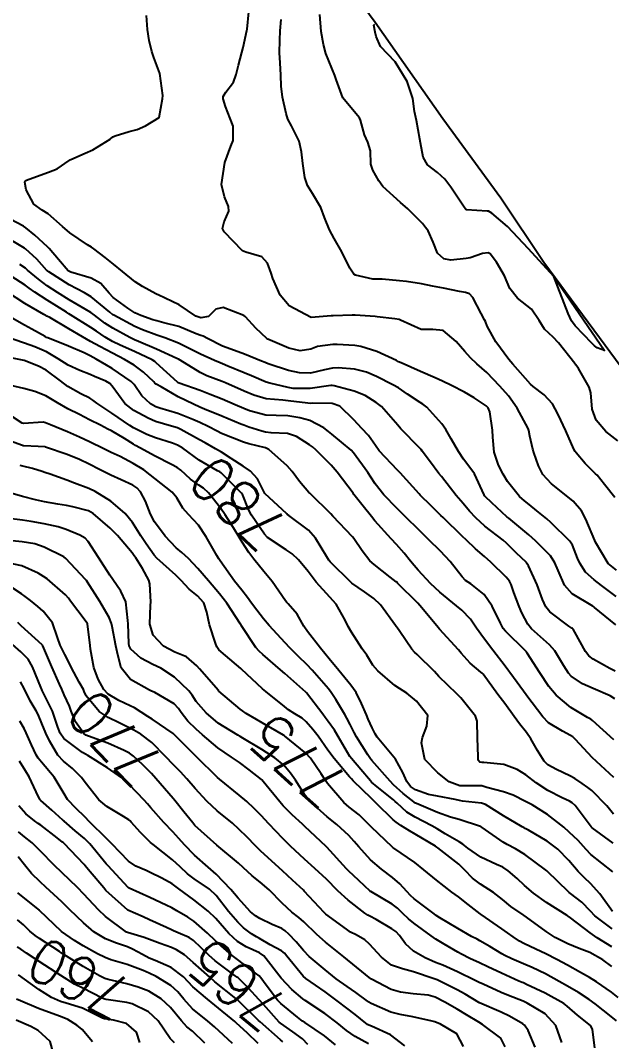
# Model space of a CAD drawing. Header units: metres. Extents: x 307586 to 320046, y 7427249 to 7434250.
# Drawn here: x 318080.9 to 318134.6, y 7431341.2 to 7431434 of the extents above; entities that cross this region are included whole.
import ezdxf
from ezdxf.enums import TextEntityAlignment as Align

# ---------------------------------------------------------------- set-up
doc = ezdxf.new("R2010")
doc.units = ezdxf.units.M
doc.header["$MEASUREMENT"] = 0
for name, color, linetype in [('Area', 45, 'Continuous'), ('Cotas', 45, 'Continuous'), ('Curvas de Nivel 1m', 11, 'Continuous'), ('Curvas de Nivel 5m', 15, 'Continuous')]:
    doc.layers.add(name, color=color, linetype=linetype)
doc.styles.add('Style-STANDARD', font='STANDARD.shx')

msp = doc.modelspace()

# ---------------------------------------------------------------- linework, layer by layer
at = {"layer": 'Area'}
msp.add_polyline3d([(318112.071, 7431435.2, 791.198), (318113.086, 7431433.801, 791.328), (318119.233, 7431425.045, 802.478), (318124.494, 7431417.839, 802.838), (318128.419, 7431412.006, 798.978), (318135.965, 7431401.812, 796.888)], dxfattribs=at)
at = {"layer": 'Curvas de Nivel 1m', "flags": 128}
for points, elevation in [([(318135.007, 7431384.035), (318134.262, 7431384.638), (318133.101, 7431386.581), (318133.066, 7431386.65), (318133.034, 7431386.723), (318132.226, 7431388.663), (318131.838, 7431389.436), (318131.079, 7431390.288), (318130.581, 7431390.685), (318129.101, 7431391.877), (318128.332, 7431392.712), (318127.916, 7431393.513), (318127.507, 7431394.724), (318127.421, 7431395.011), (318127.148, 7431396.219), (318127.049, 7431396.731), (318126.988, 7431396.899), (318125.979, 7431398.742), (318125.194, 7431399.856), (318124.42, 7431400.758), (318123.221, 7431401.98), (318122.321, 7431402.784), (318121.76, 7431403.314), (318121.244, 7431403.893), (318120.447, 7431404.808), (318119.263, 7431405.794), (318118.328, 7431405.899), (318117.263, 7431405.889), (318115.396, 7431406.744), (318115.272, 7431406.799), (318114.879, 7431406.874), (318113.275, 7431407.049), (318113.107, 7431407.061), (318111.277, 7431407.191), (318111.01, 7431407.189), (318109.276, 7431407.122), (318109.101, 7431407.117), (318107.273, 7431406.97), (318105.288, 7431408.027), (318104.454, 7431408.998), (318103.811, 7431410.512), (318103.649, 7431411.007), (318103.332, 7431411.913), (318102.808, 7431412.488), (318101.342, 7431412.926), (318101.052, 7431413.043), (318099.368, 7431414.761), (318099.242, 7431415.062), (318099.379, 7431415.668), (318099.796, 7431416.649), (318099.784, 7431417.056), (318099.406, 7431417.948), (318099.134, 7431419.064), (318099.443, 7431421.06), (318099.982, 7431422.53), (318100.193, 7431423.053), (318100.189, 7431424.346), (318099.927, 7431425.056), (318099.504, 7431426.131), (318099.295, 7431426.848), (318099.304, 7431427.063), (318099.367, 7431427.21), (318099.519, 7431427.433), (318100.226, 7431428.359), (318100.482, 7431429.051), (318100.691, 7431429.909), (318100.993, 7431431.046), (318101.115, 7431431.496), (318101.436, 7431433.041), (318101.456, 7431433.17), (318101.608, 7431434.739)], 789), ([(318134.978, 7431381.647), (318133.65, 7431382.643), (318132.998, 7431383.148), (318132.197, 7431383.854), (318131.671, 7431384.67), (318131.477, 7431385.132), (318131.029, 7431386.296), (318130.784, 7431386.682), (318129.058, 7431388.371), (318128.677, 7431388.704), (318127.776, 7431389.418), (318127.076, 7431389.99), (318126.667, 7431390.323), (318126.216, 7431390.739), (318125.103, 7431392.087), (318124.707, 7431392.754), (318124.304, 7431393.575), (318123.913, 7431394.762), (318123.783, 7431396.127), (318123.76, 7431396.764), (318123.521, 7431398.423), (318123.37, 7431398.768), (318123.185, 7431398.973), (318122.08, 7431399.674), (318121.197, 7431400.189), (318120.026, 7431400.812), (318119.209, 7431401.204), (318118.549, 7431401.494), (318117.222, 7431402.091), (318115.445, 7431402.868), (318115.224, 7431402.964), (318115.034, 7431403.063), (318113.238, 7431403.903), (318111.808, 7431404.349), (318111.246, 7431404.442), (318109.644, 7431404.539), (318109.247, 7431404.53), (318107.863, 7431404.341), (318107.24, 7431404.119), (318106.27, 7431403.947), (318105.241, 7431404.199), (318103.336, 7431405.009), (318103.253, 7431405.059), (318102.251, 7431406.013), (318101.317, 7431407.039), (318101.274, 7431407.082), (318101.167, 7431407.149), (318099.285, 7431407.886), (318098.613, 7431407.74), (318097.949, 7431407.08), (318097.271, 7431406.946), (318096.81, 7431407.095), (318095.288, 7431408.118), (318093.387, 7431409.044), (318093.302, 7431409.075), (318093.171, 7431409.132), (318091.95, 7431409.791), (318091.313, 7431410.216), (318090.155, 7431411.172), (318089.329, 7431411.837), (318088.56, 7431412.416), (318087.532, 7431413.207), (318087.345, 7431413.354), (318086.97, 7431413.593), (318085.364, 7431414.662), (318084.685, 7431415.237), (318083.384, 7431416.389), (318082.862, 7431416.732), (318082.082, 7431417.27), (318081.413, 7431418.589), (318081.29, 7431419.281), (318081.308, 7431419.397), (318081.425, 7431419.456), (318081.683, 7431419.534), (318083.432, 7431420.17), (318084.211, 7431420.467), (318085.311, 7431421.231), (318085.382, 7431421.292), (318085.444, 7431421.332), (318086.767, 7431421.9), (318087.453, 7431422.211), (318089.035, 7431423.186), (318089.274, 7431423.375), (318089.468, 7431423.488), (318090.758, 7431423.883), (318091.477, 7431424.067), (318092.25, 7431424.38), (318093.493, 7431425.13), (318093.791, 7431426.846), (318093.812, 7431427.127), (318093.543, 7431429.13), (318093.001, 7431430.582), (318092.822, 7431431.141), (318092.573, 7431432.145), (318092.418, 7431433.147), (318092.339, 7431434.412)], 788), ([(318135.144, 7431395.772), (318134.042, 7431396.641), (318133.168, 7431397.672), (318132.811, 7431398.656), (318132.678, 7431400.138), (318132.544, 7431400.66), (318131.547, 7431402.356), (318131.331, 7431402.679), (318131.287, 7431402.732), (318131.234, 7431402.789), (318129.742, 7431404.695), (318129.258, 7431405.181), (318128.472, 7431405.919), (318127.995, 7431406.719), (318127.288, 7431407.738), (318126.013, 7431408.743), (318125.312, 7431409.622), (318124.828, 7431410.755), (318124.105, 7431411.998), (318123.529, 7431412.768), (318123.354, 7431412.849), (318122.841, 7431412.778), (318121.734, 7431412.407), (318121.346, 7431412.334), (318119.979, 7431412.178), (318119.345, 7431412.311), (318118.757, 7431412.829), (318118.35, 7431413.823), (318117.902, 7431414.842), (318117.68, 7431415.15), (318117.38, 7431415.51), (318116.068, 7431416.863), (318115.401, 7431417.416), (318113.8, 7431418.886), (318113.428, 7431419.384), (318112.898, 7431420.359), (318112.708, 7431420.901), (318112.662, 7431422.109), (318112.438, 7431422.905), (318112.116, 7431423.554), (318111.757, 7431424.916), (318111.679, 7431425.102), (318111.497, 7431425.313), (318110.17, 7431426.933), (318109.538, 7431428.605), (318109.432, 7431428.942), (318108.883, 7431430.277), (318108.621, 7431430.954), (318108.392, 7431431.779), (318108.2, 7431432.961), (318108.072, 7431434.497)], 791), ([(318129.323, 7431410.7), (318133.913, 7431403.977), (318133.249, 7431404.224), (318133.018, 7431404.421), (318132.779, 7431404.657), (318131.268, 7431406.217), (318130.927, 7431406.683), (318130.614, 7431407.355), (318129.323, 7431410.7), (318127.034, 7431413.22), (318125.126, 7431415.258), (318123.691, 7431416.466), (318123.391, 7431416.625), (318123.268, 7431416.648), (318121.393, 7431416.759), (318121.319, 7431416.801), (318121.123, 7431417.077), (318119.973, 7431418.814), (318119.43, 7431419.542), (318118.752, 7431420.146), (318117.844, 7431420.844), (318117.453, 7431421.552), (318117.219, 7431422.853), (318117.165, 7431423.164), (318116.835, 7431424.857), (318116.679, 7431425.681), (318116.529, 7431426.86), (318115.995, 7431428.406), (318114.897, 7431430.194), (318113.57, 7431431.601), (318113.194, 7431432.511), (318113.09, 7431432.897), (318112.972, 7431433.52), (318113.053, 7431433.62)], 792), ([(318134.947, 7431379.059), (318133.028, 7431380.649), (318132.964, 7431380.696), (318132.861, 7431380.755), (318130.981, 7431381.901), (318130.282, 7431382.687), (318129.701, 7431383.998), (318129.416, 7431384.696), (318129.019, 7431385.329), (318127.661, 7431386.714), (318127.041, 7431387.236), (318125.23, 7431388.747), (318125.138, 7431388.823), (318125.064, 7431388.892), (318123.678, 7431390.162), (318123.082, 7431390.713), (318123.055, 7431390.743), (318123.033, 7431390.771), (318122.979, 7431390.877), (318122.124, 7431392.785), (318121.701, 7431393.373), (318121.126, 7431394.115), (318120.673, 7431394.805), (318119.992, 7431395.964), (318119.523, 7431396.816), (318119.161, 7431397.333), (318117.782, 7431398.841), (318117.438, 7431399.099), (318117.187, 7431399.258), (318116.023, 7431400.033), (318115.2, 7431400.584), (318114.704, 7431400.875), (318113.21, 7431401.612), (318112.316, 7431402.006), (318111.217, 7431402.287), (318109.748, 7431402.404), (318109.217, 7431402.384), (318108.487, 7431402.223), (318107.213, 7431401.936), (318106.235, 7431401.957), (318105.215, 7431402.182), (318103.482, 7431402.746), (318103.221, 7431402.841), (318103.098, 7431402.889), (318102.785, 7431403.017), (318101.232, 7431403.656), (318100.31, 7431403.976), (318099.243, 7431404.388), (318097.864, 7431405.081), (318097.46, 7431405.292), (318097.256, 7431405.354), (318096.845, 7431405.506), (318095.263, 7431406.165), (318093.892, 7431406.499), (318093.268, 7431406.663), (318092.915, 7431406.781), (318091.826, 7431407.152), (318091.277, 7431407.4), (318090.62, 7431407.829), (318089.297, 7431408.81), (318088.926, 7431409.186), (318088.176, 7431410.061), (318087.316, 7431410.546), (318085.463, 7431411.088), (318085.322, 7431411.149), (318085.214, 7431411.231), (318084.33, 7431412.243), (318083.491, 7431413.249), (318083.345, 7431413.402), (318082.185, 7431414.443), (318081.371, 7431415.138), (318081.15, 7431415.282), (318079.382, 7431416.218)], 787), ([(318134.895, 7431374.866), (318134.415, 7431375.117), (318132.906, 7431375.948), (318132.51, 7431376.258), (318132.206, 7431376.661), (318131.221, 7431378.393), (318131.063, 7431378.678), (318131.001, 7431378.737), (318130.944, 7431378.776), (318130.674, 7431378.954), (318128.958, 7431380.237), (318128.586, 7431380.704), (318128.301, 7431381.379), (318127.795, 7431382.712), (318127.01, 7431384.443), (318126.911, 7431384.62), (318126.825, 7431384.723), (318125.901, 7431385.616), (318125.03, 7431386.491), (318124.73, 7431386.753), (318123.052, 7431388.028), (318122.233, 7431388.782), (318121.677, 7431389.398), (318121.076, 7431390.093), (318120.458, 7431390.806), (318119.109, 7431392.527), (318118.89, 7431392.823), (318118.134, 7431393.846), (318117.376, 7431394.846), (318117.272, 7431394.986), (318117.136, 7431395.142), (318115.439, 7431396.867), (318115.158, 7431397.189), (318113.668, 7431398.885), (318113.187, 7431399.272), (318112.176, 7431399.888), (318111.197, 7431400.3), (318109.377, 7431400.762), (318109.202, 7431400.802), (318109.058, 7431400.799), (318107.198, 7431400.524), (318105.641, 7431400.543), (318105.199, 7431400.614), (318103.518, 7431401.007), (318103.204, 7431401.109), (318101.857, 7431401.677), (318101.212, 7431401.941), (318099.713, 7431402.56), (318099.22, 7431402.768), (318099.01, 7431402.852), (318098.502, 7431403.071), (318097.231, 7431403.649), (318096.144, 7431404.196), (318095.246, 7431404.637), (318093.996, 7431405.123), (318093.255, 7431405.388), (318091.976, 7431405.865), (318091.263, 7431406.172), (318089.35, 7431407.179), (318089.274, 7431407.229), (318088.989, 7431407.472), (318087.298, 7431408.855), (318086.694, 7431409.216), (318085.31, 7431409.937), (318083.445, 7431411.126), (318083.323, 7431411.213), (318083.299, 7431411.227), (318083.278, 7431411.251), (318082.36, 7431412.291), (318081.342, 7431413.221), (318081.256, 7431413.281), (318079.36, 7431414.407)], 786), ([(318134.783, 7431368.63), (318132.84, 7431370.375), (318132.68, 7431370.491), (318132.381, 7431370.657), (318130.856, 7431371.575), (318129.53, 7431372.693), (318128.881, 7431373.465), (318128.047, 7431374.708), (318126.911, 7431376.509), (318126.824, 7431376.634), (318126.748, 7431376.722), (318124.939, 7431378.481), (318124.732, 7431378.752), (318124.491, 7431379.211), (318123.72, 7431380.762), (318122.979, 7431381.818), (318121.775, 7431382.788), (318121.311, 7431383.11), (318120.999, 7431383.441), (318119.918, 7431384.811), (318119.022, 7431385.763), (318117.924, 7431386.831), (318117.046, 7431387.698), (318115.872, 7431388.858), (318115.465, 7431389.264), (318115.071, 7431389.653), (318113.888, 7431390.882), (318113.093, 7431391.866), (318112.697, 7431392.494), (318112.431, 7431392.9), (318111.129, 7431394.683), (318110.902, 7431394.922), (318109.147, 7431396.389), (318108.844, 7431396.638), (318108.429, 7431396.951), (318107.163, 7431397.612), (318106.268, 7431397.878), (318105.169, 7431398.046), (318104.096, 7431398.074), (318103.17, 7431398.125), (318101.69, 7431398.518), (318101.178, 7431398.71), (318100.373, 7431399.048), (318099.188, 7431399.575), (318098.119, 7431400.003), (318097.195, 7431400.337), (318095.288, 7431401.024), (318095.202, 7431401.061), (318095.133, 7431401.111), (318093.22, 7431402.866), (318093.079, 7431402.99), (318092.843, 7431403.136), (318091.234, 7431403.892), (318089.94, 7431404.475), (318089.247, 7431404.812), (318088.585, 7431405.19), (318087.786, 7431405.73), (318087.262, 7431406.087), (318085.427, 7431407.228), (318085.274, 7431407.32), (318085.053, 7431407.456), (318083.292, 7431408.545), (318082.199, 7431409.267), (318081.676, 7431409.644), (318081.309, 7431409.902), (318079.599, 7431411.018)], 784), ([(318134.779, 7431365.22), (318133.186, 7431366.646), (318132.799, 7431367.029), (318131.285, 7431368.673), (318131.036, 7431368.888), (318130.826, 7431369.018), (318130.105, 7431369.412), (318128.838, 7431370.18), (318128.314, 7431370.705), (318126.871, 7431372.619), (318126.8, 7431372.721), (318125.997, 7431373.846), (318125.34, 7431374.743), (318125.147, 7431374.997), (318124.899, 7431375.317), (318123.79, 7431376.761), (318122.93, 7431377.882), (318122.303, 7431378.78), (318121.741, 7431379.579), (318120.959, 7431380.391), (318120.476, 7431380.805), (318118.981, 7431382.042), (318118.121, 7431382.829), (318117.005, 7431384.04), (318116.632, 7431384.468), (318116.315, 7431384.85), (318115.73, 7431385.569), (318115.028, 7431386.361), (318114.553, 7431386.875), (318113.057, 7431388.528), (318112.749, 7431388.895), (318112.002, 7431389.836), (318111.164, 7431390.919), (318111.129, 7431390.965), (318111.084, 7431391.04), (318109.636, 7431392.935), (318109.112, 7431393.556), (318107.717, 7431394.961), (318107.402, 7431395.232), (318107.138, 7431395.428), (318105.949, 7431396.178), (318105.148, 7431396.451), (318103.658, 7431396.494), (318103.148, 7431396.561), (318102.797, 7431396.663), (318101.634, 7431397.033), (318101.155, 7431397.198), (318100.902, 7431397.298), (318099.167, 7431398.012), (318097.607, 7431398.653), (318097.179, 7431398.836), (318096.596, 7431399.096), (318095.19, 7431399.789), (318093.653, 7431400.671), (318093.201, 7431400.927), (318093.088, 7431401.018), (318092.986, 7431401.133), (318092.066, 7431402.002), (318091.218, 7431402.644), (318090.325, 7431403.169), (318089.231, 7431403.732), (318088.089, 7431404.348), (318087.247, 7431404.812), (318086.515, 7431405.217), (318085.26, 7431405.954), (318083.55, 7431406.967), (318083.272, 7431407.116), (318083.182, 7431407.162), (318083.012, 7431407.254), (318081.288, 7431408.259), (318079.699, 7431409.296)], 783), ([(318134.742, 7431361.888), (318134.121, 7431362.636), (318132.767, 7431364.023), (318132.419, 7431364.304), (318131.882, 7431364.663), (318131.216, 7431365.112), (318130.78, 7431365.366), (318129.553, 7431365.924), (318128.789, 7431366.344), (318128.43, 7431366.704), (318127.844, 7431367.673), (318127.246, 7431368.716), (318126.829, 7431369.295), (318126.197, 7431370.09), (318125.732, 7431370.737), (318124.861, 7431371.929), (318124.237, 7431372.756), (318122.891, 7431374.592), (318122.808, 7431374.687), (318122.695, 7431374.773), (318121.712, 7431375.599), (318120.91, 7431376.509), (318120.666, 7431376.802), (318118.941, 7431378.69), (318118.831, 7431378.821), (318118.253, 7431379.524), (318117.141, 7431380.838), (318116.966, 7431381.028), (318115.112, 7431382.868), (318115.056, 7431382.932), (318114.994, 7431382.99), (318114.47, 7431383.403), (318113.008, 7431384.54), (318112.616, 7431384.896), (318111.9, 7431385.785), (318111.143, 7431386.918), (318111.035, 7431387.062), (318109.264, 7431388.938), (318109.065, 7431389.14), (318107.225, 7431390.959), (318107.153, 7431391.029), (318107.084, 7431391.1), (318106.215, 7431392.1), (318105.545, 7431392.986), (318105.111, 7431393.512), (318103.453, 7431395.007), (318103.134, 7431395.13), (318101.61, 7431395.506), (318101.139, 7431395.656), (318100.148, 7431396.044), (318099.147, 7431396.459), (318098.738, 7431396.656), (318097.92, 7431397.078), (318097.158, 7431397.436), (318096.537, 7431397.722), (318095.17, 7431398.268), (318093.554, 7431398.75), (318093.179, 7431398.875), (318092.7, 7431399.137), (318091.914, 7431399.873), (318091.2, 7431400.893), (318090.947, 7431401.163), (318089.215, 7431402.348), (318088.685, 7431402.656), (318087.754, 7431403.202), (318087.227, 7431403.502), (318086.67, 7431403.777), (318085.24, 7431404.363), (318083.377, 7431405.122), (318083.252, 7431405.179), (318083.111, 7431405.252), (318081.914, 7431405.924), (318081.263, 7431406.289), (318079.489, 7431407.298)], 782), ([(318134.709, 7431359.233), (318132.806, 7431360.649), (318132.724, 7431360.729), (318131.251, 7431362.673), (318130.995, 7431362.917), (318130.757, 7431363.058), (318130.085, 7431363.361), (318128.766, 7431364.027), (318127.712, 7431364.711), (318126.78, 7431365.437), (318126.001, 7431365.948), (318124.789, 7431366.395), (318122.977, 7431366.582), (318122.791, 7431366.577), (318122.614, 7431366.595), (318122.462, 7431366.775), (318122.444, 7431367.129), (318122.383, 7431368.777), (318122.373, 7431370.312), (318122.213, 7431370.779), (318120.868, 7431372.443), (318120.513, 7431372.804), (318118.889, 7431374.393), (318118.469, 7431374.824), (318116.908, 7431376.387), (318116.667, 7431376.601), (318116.43, 7431376.847), (318115.347, 7431378.454), (318115.051, 7431378.868), (318115.007, 7431378.933), (318114.944, 7431379.023), (318113.582, 7431380.884), (318112.969, 7431381.463), (318112.138, 7431382.066), (318110.982, 7431382.868), (318110.914, 7431382.921), (318109.011, 7431384.793), (318108.897, 7431384.941), (318108.709, 7431385.25), (318107.67, 7431386.954), (318107.043, 7431387.663), (318105.265, 7431388.987), (318105.146, 7431389.071), (318105.064, 7431389.14), (318103.083, 7431391.01), (318102.417, 7431392.341), (318101.761, 7431393.03), (318101.109, 7431393.467), (318100.005, 7431394.166), (318099.128, 7431394.738), (318098.603, 7431395.068), (318097.658, 7431395.602), (318097.141, 7431395.886), (318095.455, 7431396.802), (318095.151, 7431396.947), (318094.612, 7431397.115), (318093.159, 7431397.551), (318092.47, 7431397.833), (318091.173, 7431398.524), (318090.374, 7431399.168), (318089.198, 7431400.738), (318088.997, 7431400.98), (318088.624, 7431401.189), (318087.619, 7431401.616), (318087.209, 7431401.795), (318086.262, 7431402.17), (318085.217, 7431402.644), (318084.293, 7431403.239), (318083.232, 7431403.871), (318082.196, 7431404.308), (318081.243, 7431404.641), (318079.396, 7431405.299)], 781), ([(318134.637, 7431353.034), (318133.51, 7431354.641), (318132.662, 7431355.571), (318132.093, 7431356.084), (318131.528, 7431356.667), (318130.688, 7431357.659), (318129.674, 7431358.69), (318128.71, 7431359.427), (318127.011, 7431360.426), (318126.722, 7431360.583), (318126.631, 7431360.63), (318126.451, 7431360.724), (318124.738, 7431361.735), (318123.101, 7431362.767), (318122.754, 7431362.886), (318121.025, 7431363.065), (318120.756, 7431363.107), (318120.35, 7431363.211), (318118.76, 7431363.511), (318117.926, 7431363.664), (318116.765, 7431364.088), (318116.31, 7431364.391), (318115.958, 7431364.852), (318115.596, 7431365.673), (318114.938, 7431366.868), (318114.796, 7431367.057), (318113.291, 7431368.885), (318113.107, 7431369.169), (318112.831, 7431369.715), (318112.462, 7431370.519), (318112.296, 7431370.898), (318111.864, 7431371.915), (318111.356, 7431372.913), (318110.873, 7431373.605), (318109.781, 7431374.931), (318108.903, 7431375.994), (318108.131, 7431376.948), (318106.935, 7431378.455), (318106.611, 7431378.965), (318106.022, 7431380.042), (318105.179, 7431380.987), (318105.072, 7431381.096), (318104.965, 7431381.248), (318103.75, 7431383.002), (318102.996, 7431383.909), (318102.062, 7431385.024), (318101.62, 7431385.632), (318101.028, 7431386.577), (318100.746, 7431387.043), (318100.226, 7431387.868), (318099.467, 7431389.056), (318099.069, 7431389.64), (318097.951, 7431391.071), (318097.493, 7431391.482), (318097.09, 7431391.746), (318096.309, 7431392.312), (318095.437, 7431393.107), (318095.107, 7431393.365), (318094.591, 7431393.635), (318093.122, 7431394.38), (318091.737, 7431395.151), (318091.337, 7431395.359), (318091.136, 7431395.473), (318090.325, 7431395.984), (318089.148, 7431396.68), (318088.818, 7431396.854), (318088.14, 7431397.195), (318087.16, 7431397.69), (318086.229, 7431398.157), (318085.175, 7431398.694), (318084.239, 7431399.239), (318083.189, 7431399.853), (318082.191, 7431400.263), (318081.196, 7431400.547), (318079.602, 7431400.893)], 779), ([(318134.615, 7431351.46), (318133.041, 7431352.646), (318132.637, 7431353.065), (318131.866, 7431353.882), (318130.825, 7431354.677), (318130.725, 7431354.751), (318130.654, 7431354.818), (318128.703, 7431356.7), (318128.673, 7431356.726), (318128.558, 7431356.818), (318126.695, 7431358.208), (318125.836, 7431358.733), (318125.079, 7431359.116), (318124.709, 7431359.329), (318122.813, 7431360.678), (318122.723, 7431360.738), (318122.705, 7431360.753), (318122.656, 7431360.771), (318120.732, 7431361.389), (318119.928, 7431361.615), (318118.741, 7431362.019), (318116.834, 7431362.839), (318116.753, 7431362.888), (318115.644, 7431363.745), (318114.768, 7431364.547), (318114.454, 7431364.873), (318112.792, 7431366.755), (318112.729, 7431366.828), (318112.68, 7431366.892), (318112.431, 7431367.263), (318111.406, 7431368.911), (318111.2, 7431369.287), (318110.834, 7431370.018), (318110.522, 7431370.606), (318110.33, 7431370.925), (318109.512, 7431372.278), (318109.105, 7431372.938), (318108.868, 7431373.254), (318107.383, 7431374.955), (318106.898, 7431375.47), (318106.136, 7431376.202), (318105.334, 7431376.984), (318104.919, 7431377.422), (318103.469, 7431379.005), (318102.949, 7431379.615), (318102.336, 7431380.399), (318101.879, 7431381.026), (318101.501, 7431381.565), (318100.975, 7431382.224), (318100.33, 7431383.047), (318099.01, 7431384.888), (318098.894, 7431385.061), (318098.714, 7431385.365), (318097.753, 7431387.073), (318097.049, 7431388.122), (318096.131, 7431389.094), (318095.627, 7431389.66), (318095.078, 7431390.605), (318094.674, 7431391.114), (318093.095, 7431392.366), (318092.668, 7431392.706), (318092.071, 7431393.145), (318091.112, 7431393.733), (318089.948, 7431394.344), (318089.126, 7431394.735), (318088.163, 7431395.195), (318087.46, 7431395.529), (318087.138, 7431395.69), (318086.255, 7431396.106), (318085.147, 7431396.605), (318083.612, 7431397.245), (318083.156, 7431397.427), (318082.943, 7431397.467), (318081.154, 7431397.355), (318081.04, 7431397.396), (318079.173, 7431398.639)], 778), ([(318134.595, 7431349.816), (318133.253, 7431350.643), (318132.609, 7431351.088), (318130.836, 7431352.471), (318130.632, 7431352.621), (318130.536, 7431352.681), (318128.644, 7431353.858), (318127.469, 7431354.712), (318126.66, 7431355.409), (318125.983, 7431356.047), (318125.181, 7431356.742), (318124.678, 7431357.065), (318124.127, 7431357.31), (318122.691, 7431357.961), (318121.52, 7431358.788), (318121.069, 7431359.157), (318120.709, 7431359.38), (318119.448, 7431360.081), (318118.72, 7431360.538), (318118.25, 7431360.825), (318116.734, 7431361.598), (318115.96, 7431362.071), (318115.103, 7431362.865), (318114.916, 7431363.038), (318114.748, 7431363.184), (318113.282, 7431364.368), (318112.771, 7431364.778), (318112.662, 7431364.892), (318111.808, 7431365.93), (318110.938, 7431366.918), (318110.796, 7431367.109), (318109.731, 7431368.931), (318109.393, 7431369.499), (318108.836, 7431370.291), (318108.554, 7431370.657), (318108.336, 7431370.945), (318106.862, 7431372.9), (318106.832, 7431372.93), (318106.798, 7431372.961), (318104.888, 7431374.654), (318104.504, 7431374.994), (318102.907, 7431376.383), (318102.57, 7431376.676), (318102.26, 7431377.02), (318100.942, 7431378.986), (318100.911, 7431379.04), (318100.863, 7431379.122), (318099.614, 7431381.053), (318098.971, 7431381.876), (318097.945, 7431383.07), (318096.999, 7431384.184), (318096.149, 7431385.093), (318095.547, 7431385.631), (318095.023, 7431386.074), (318094.016, 7431387.12), (318093.053, 7431388.437), (318092.705, 7431389.135), (318092.246, 7431390.313), (318091.78, 7431391.15), (318091.441, 7431391.509), (318091.089, 7431391.744), (318090.024, 7431392.24), (318089.098, 7431392.66), (318088.049, 7431393.191), (318087.11, 7431393.672), (318086.242, 7431394.087), (318085.123, 7431394.547), (318083.162, 7431395.22), (318083.133, 7431395.225), (318082.476, 7431395.26), (318081.174, 7431395.32), (318081.133, 7431395.328), (318081.058, 7431395.356), (318079.141, 7431396.067)], 777), ([(318134.574, 7431348.038), (318133.777, 7431348.638), (318132.59, 7431349.311), (318131.621, 7431349.692), (318130.597, 7431350.099), (318129.43, 7431350.692), (318128.611, 7431351.212), (318126.833, 7431352.515), (318126.632, 7431352.662), (318126.542, 7431352.721), (318125.403, 7431353.501), (318124.647, 7431354.121), (318123.839, 7431354.758), (318122.66, 7431355.524), (318121.948, 7431356.063), (318121.249, 7431356.791), (318120.681, 7431357.327), (318118.774, 7431358.819), (318118.703, 7431358.871), (318118.566, 7431358.96), (318116.715, 7431360.056), (318116.221, 7431360.351), (318115.436, 7431360.859), (318115.002, 7431361.141), (318114.728, 7431361.362), (318113.197, 7431362.885), (318112.749, 7431363.309), (318111.095, 7431364.915), (318110.938, 7431365.081), (318110.776, 7431365.268), (318109.371, 7431366.934), (318108.804, 7431367.701), (318107.914, 7431368.949), (318107.444, 7431369.569), (318106.836, 7431370.275), (318106.457, 7431370.584), (318105.801, 7431370.976), (318105.227, 7431371.365), (318104.85, 7431371.658), (318103.169, 7431373.007), (318102.867, 7431373.268), (318100.964, 7431375.039), (318100.928, 7431375.074), (318100.894, 7431375.1), (318100.502, 7431375.438), (318098.91, 7431376.805), (318098.719, 7431377.062), (318098.583, 7431377.399), (318098.053, 7431379.069), (318097.81, 7431380.216), (318097.526, 7431381.074), (318096.969, 7431381.712), (318096.209, 7431382.325), (318095.465, 7431383.103), (318094.99, 7431383.593), (318093.263, 7431385.128), (318093.016, 7431385.407), (318092.3, 7431386.415), (318091.82, 7431387.148), (318091.051, 7431388.363), (318090.399, 7431389.167), (318089.074, 7431390.296), (318087.68, 7431391.194), (318087.086, 7431391.461), (318085.802, 7431391.931), (318085.093, 7431392.21), (318083.586, 7431392.757), (318083.099, 7431392.905), (318082.84, 7431392.993), (318081.986, 7431393.267), (318081.106, 7431393.49), (318080.853, 7431393.536)], 776), ([(318135.006, 7431343.111), (318134.522, 7431343.489), (318133.066, 7431344.645), (318132.537, 7431345.043), (318131.555, 7431345.677), (318130.549, 7431346.254), (318129.793, 7431346.688), (318128.563, 7431347.372), (318127.339, 7431347.945), (318126.576, 7431348.272), (318125.493, 7431348.736), (318124.878, 7431349.037), (318124.587, 7431349.202), (318123.496, 7431349.859), (318122.599, 7431350.385), (318122.348, 7431350.521), (318121.832, 7431350.782), (318120.613, 7431351.481), (318118.975, 7431352.47), (318118.631, 7431352.69), (318118.447, 7431352.822), (318116.647, 7431354.201), (318116.301, 7431354.498), (318115.965, 7431354.85), (318115.344, 7431355.544), (318114.665, 7431356.128), (318113.664, 7431356.88), (318112.686, 7431357.73), (318111.608, 7431358.906), (318111.2, 7431359.405), (318110.713, 7431359.939), (318109.599, 7431360.931), (318108.73, 7431361.642), (318107.26, 7431362.955), (318106.752, 7431363.576), (318105.856, 7431364.974), (318105.407, 7431365.609), (318104.786, 7431366.314), (318103.973, 7431366.998), (318102.804, 7431367.763), (318101.075, 7431368.78), (318100.821, 7431368.924), (318100.618, 7431369.042), (318098.834, 7431370.15), (318097.741, 7431371.071), (318096.853, 7431372.113), (318096.466, 7431372.693), (318096.169, 7431373.09), (318094.881, 7431374.328), (318093.636, 7431375.123), (318092.896, 7431375.471), (318091.814, 7431376.058), (318090.91, 7431376.855), (318090.755, 7431377.162), (318090.716, 7431377.362), (318090.659, 7431379.163), (318090.646, 7431379.463), (318090.454, 7431381.165), (318090.008, 7431382.134), (318089.266, 7431383.177), (318088.989, 7431383.582), (318087.976, 7431385.19), (318087.027, 7431386.649), (318086.761, 7431386.935), (318086.283, 7431387.211), (318085.041, 7431387.739), (318084.319, 7431387.962), (318083.048, 7431388.255), (318081.85, 7431388.469), (318081.052, 7431388.581), (318079.584, 7431388.766)], 774), ([(318133.043, 7431340.644), (318132.843, 7431342.312), (318132.672, 7431342.648), (318132.514, 7431342.808), (318131.469, 7431343.612), (318130.531, 7431344.452), (318130.226, 7431344.683), (318128.542, 7431345.62), (318126.849, 7431346.418), (318126.551, 7431346.551), (318126.431, 7431346.601), (318126.137, 7431346.726), (318124.563, 7431347.425), (318123.32, 7431348.014), (318122.577, 7431348.368), (318121.694, 7431348.783), (318120.943, 7431349.151), (318120.588, 7431349.341), (318119.347, 7431350.061), (318118.6, 7431350.518), (318118.171, 7431350.824), (318116.62, 7431351.968), (318116.137, 7431352.359), (318115.617, 7431352.855), (318115.117, 7431353.35), (318114.636, 7431353.719), (318112.696, 7431354.845), (318112.653, 7431354.868), (318112.628, 7431354.89), (318111.62, 7431355.863), (318110.671, 7431356.742), (318110.49, 7431356.922), (318108.702, 7431358.879), (318108.639, 7431358.941), (318106.721, 7431360.75), (318106.614, 7431360.853), (318106.496, 7431360.963), (318105.566, 7431361.813), (318104.74, 7431362.649), (318104.439, 7431362.993), (318102.933, 7431364.846), (318102.801, 7431365.01), (318102.773, 7431365.036), (318101.663, 7431365.908), (318100.788, 7431366.565), (318100.058, 7431367.047), (318098.805, 7431367.896), (318097.406, 7431369.074), (318096.828, 7431369.588), (318096.073, 7431370.329), (318095.469, 7431371.101), (318095.227, 7431371.484), (318094.851, 7431371.912), (318093.076, 7431372.913), (318092.862, 7431373.028), (318092.791, 7431373.06), (318092.607, 7431373.134), (318090.877, 7431374.101), (318090.04, 7431375.169), (318089.716, 7431376.36), (318089.542, 7431377.174), (318089.203, 7431378.913), (318089.153, 7431379.178), (318088.948, 7431379.726), (318088.102, 7431381.189), (318086.98, 7431382.954), (318086.882, 7431383.101), (318086.792, 7431383.203), (318085.011, 7431385.08), (318084.806, 7431385.232), (318083.022, 7431386.13), (318082.174, 7431386.412), (318081.026, 7431386.605), (318079.563, 7431386.76)], 773), ([(318130.033, 7431341.141), (318129.493, 7431342.69), (318128.523, 7431343.741), (318126.914, 7431344.716), (318126.535, 7431344.89), (318125.214, 7431345.414), (318124.542, 7431345.695), (318122.891, 7431346.425), (318122.551, 7431346.579), (318122.425, 7431346.646), (318122.182, 7431346.776), (318120.564, 7431347.564), (318119.234, 7431348.152), (318118.577, 7431348.417), (318117.63, 7431348.83), (318116.589, 7431349.44), (318115.854, 7431350.11), (318115.291, 7431350.86), (318114.959, 7431351.216), (318114.609, 7431351.478), (318113.195, 7431352.306), (318112.62, 7431352.614), (318112.442, 7431352.713), (318112.159, 7431352.897), (318110.64, 7431354.08), (318109.715, 7431354.929), (318108.663, 7431355.962), (318107.608, 7431356.951), (318106.686, 7431357.803), (318105.416, 7431358.979), (318105.052, 7431359.331), (318104.71, 7431359.677), (318103.442, 7431361.003), (318102.73, 7431361.76), (318102.111, 7431362.393), (318101.433, 7431363.03), (318100.752, 7431363.614), (318098.959, 7431365.058), (318098.775, 7431365.219), (318096.875, 7431367.079), (318096.794, 7431367.158), (318094.846, 7431369.11), (318094.743, 7431369.191), (318092.837, 7431370.517), (318092.457, 7431370.754), (318091.836, 7431371.145), (318091.23, 7431371.538), (318090.849, 7431371.728), (318089.825, 7431372.198), (318088.859, 7431372.768), (318088.464, 7431373.184), (318087.942, 7431374.124), (318087.555, 7431375.193), (318087.257, 7431376.849), (318087.218, 7431377.197), (318086.971, 7431379.171), (318086.963, 7431379.2), (318086.943, 7431379.23), (318086.09, 7431380.349), (318085.436, 7431381.223), (318085.235, 7431381.495), (318084.968, 7431381.783), (318083.296, 7431383.247), (318082.986, 7431383.469), (318082.495, 7431383.753), (318081, 7431384.418), (318079.557, 7431384.742)], 772), ([(318127.615, 7431340.709), (318126.978, 7431342.244), (318126.648, 7431342.719), (318126.514, 7431342.823), (318125.303, 7431343.521), (318124.524, 7431343.899), (318122.566, 7431344.737), (318122.533, 7431344.754), (318122.505, 7431344.77), (318121.272, 7431345.521), (318120.544, 7431345.916), (318118.726, 7431346.818), (318118.554, 7431346.895), (318118.438, 7431346.938), (318116.564, 7431347.57), (318115.583, 7431347.84), (318114.573, 7431348.18), (318113.66, 7431348.879), (318112.595, 7431350.069), (318112.157, 7431350.455), (318111.378, 7431350.908), (318110.866, 7431351.176), (318110.607, 7431351.339), (318109.158, 7431352.394), (318108.621, 7431352.798), (318108.469, 7431352.942), (318106.652, 7431354.899), (318106.589, 7431354.961), (318105.583, 7431355.897), (318104.67, 7431356.731), (318104.387, 7431356.993), (318102.696, 7431358.55), (318102.198, 7431359.018), (318101.456, 7431359.775), (318100.718, 7431360.527), (318100.124, 7431361.046), (318098.734, 7431362.178), (318097.793, 7431363.07), (318096.76, 7431364.194), (318095.984, 7431365.092), (318095.403, 7431365.725), (318094.785, 7431366.355), (318094.059, 7431367.117), (318092.812, 7431368.388), (318091.815, 7431369.145), (318091.17, 7431369.498), (318090.828, 7431369.676), (318089.839, 7431370.163), (318088.838, 7431370.641), (318088.042, 7431371.188), (318086.857, 7431372.636), (318086.68, 7431373.021), (318086.594, 7431373.204), (318086.208, 7431373.875), (318085.494, 7431375.221), (318085.299, 7431375.626), (318084.904, 7431376.373), (318084.486, 7431377.234), (318084.24, 7431377.92), (318083.788, 7431379.242), (318082.954, 7431380.32), (318082.451, 7431380.751), (318081.789, 7431381.268), (318081.324, 7431381.632), (318080.969, 7431381.892), (318079.197, 7431383.081)], 771), ([(318121.111, 7431340.791), (318120.5, 7431341.922), (318119.037, 7431342.815), (318118.515, 7431343.012), (318118.258, 7431343.08), (318116.519, 7431343.481), (318115.353, 7431343.689), (318114.523, 7431343.907), (318112.722, 7431344.697), (318112.532, 7431344.792), (318112.472, 7431344.831), (318112.392, 7431344.892), (318111.327, 7431345.695), (318110.546, 7431346.229), (318109.561, 7431346.93), (318108.565, 7431347.735), (318107.11, 7431348.955), (318106.588, 7431349.49), (318105.91, 7431350.284), (318105.247, 7431350.98), (318104.908, 7431351.287), (318104.608, 7431351.48), (318103.753, 7431351.858), (318102.617, 7431352.391), (318102.237, 7431352.634), (318101.783, 7431353.023), (318100.641, 7431354.245), (318099.979, 7431355.047), (318098.667, 7431356.426), (318097.92, 7431357.068), (318096.689, 7431358.141), (318095.782, 7431359.094), (318095.276, 7431359.669), (318094.714, 7431360.266), (318093.907, 7431361.118), (318092.736, 7431362.459), (318092.418, 7431362.813), (318092.125, 7431363.139), (318090.764, 7431364.57), (318090.082, 7431365.167), (318088.782, 7431366.097), (318086.998, 7431367.198), (318086.795, 7431367.312), (318086.529, 7431367.472), (318084.816, 7431368.76), (318084.475, 7431369.233), (318084.274, 7431369.79), (318083.787, 7431371.241), (318082.862, 7431373.111), (318082.81, 7431373.199), (318082.783, 7431373.251), (318082.721, 7431373.396), (318081.975, 7431375.264), (318081.574, 7431375.944), (318080.906, 7431376.623), (318080.159, 7431377.288)], 769), ([(318115.788, 7431340.85), (318114.498, 7431341.852), (318112.761, 7431342.636), (318112.51, 7431342.726), (318112.402, 7431342.782), (318112.254, 7431342.894), (318111.278, 7431343.672), (318110.523, 7431344.256), (318109.64, 7431344.929), (318108.541, 7431345.737), (318106.79, 7431346.958), (318106.556, 7431347.17), (318105.076, 7431348.983), (318104.851, 7431349.252), (318104.588, 7431349.465), (318103.569, 7431350.024), (318102.599, 7431350.58), (318102.32, 7431350.735), (318101.867, 7431351.021), (318101.143, 7431351.567), (318100.613, 7431352.055), (318099.78, 7431353.048), (318098.645, 7431354.505), (318098.043, 7431355.066), (318096.662, 7431356.008), (318096.048, 7431356.47), (318095.371, 7431357.1), (318094.682, 7431357.736), (318092.928, 7431359.128), (318092.705, 7431359.314), (318091.774, 7431360.204), (318090.935, 7431361.157), (318090.836, 7431361.271), (318090.725, 7431361.368), (318090.235, 7431361.658), (318088.737, 7431362.569), (318088.002, 7431363.187), (318086.766, 7431364.753), (318086.431, 7431365.205), (318085.603, 7431366.039), (318084.787, 7431366.688), (318084.277, 7431367.235), (318083.533, 7431368.522), (318083.181, 7431369.246), (318082.831, 7431370.103), (318082.504, 7431370.92), (318082.316, 7431371.258), (318081.757, 7431372.172), (318081.219, 7431373.275), (318080.872, 7431373.891)], 768), ([(318112.485, 7431341.033), (318111.264, 7431341.678), (318110.496, 7431342.226), (318109.648, 7431342.929), (318108.516, 7431343.785), (318106.731, 7431344.958), (318106.534, 7431345.096), (318105.523, 7431345.956), (318104.553, 7431346.99), (318102.971, 7431349.006), (318102.586, 7431349.278), (318101.384, 7431349.822), (318100.596, 7431350.31), (318099.801, 7431351.048), (318098.616, 7431352.39), (318097.928, 7431353.067), (318096.638, 7431354.09), (318095.255, 7431355.101), (318094.91, 7431355.361), (318094.657, 7431355.545), (318093.71, 7431356.072), (318092.667, 7431356.584), (318092.285, 7431356.752), (318091.355, 7431357.15), (318090.68, 7431357.613), (318089.191, 7431359.175), (318088.708, 7431359.669), (318087.162, 7431361.196), (318086.727, 7431361.625), (318085.926, 7431362.404), (318085.16, 7431363.224), (318084.753, 7431363.87), (318083.95, 7431365.238), (318082.787, 7431366.61), (318082.491, 7431366.956), (318082.316, 7431367.257), (318081.891, 7431368.179), (318081.409, 7431369.271), (318081.224, 7431369.671), (318080.833, 7431370.333)], 767), ([(318109.48, 7431340.93), (318108.491, 7431341.75), (318106.698, 7431342.958), (318106.505, 7431343.092), (318106.028, 7431343.449), (318104.528, 7431344.676), (318104.226, 7431344.993), (318103.197, 7431346.353), (318102.712, 7431347.008), (318102.556, 7431347.184), (318101.902, 7431347.68), (318100.578, 7431348.679), (318100.123, 7431349.045), (318098.596, 7431350.388), (318097.877, 7431351.067), (318096.614, 7431352.175), (318096.068, 7431352.539), (318095.087, 7431353.103), (318094.627, 7431353.37), (318094.125, 7431353.621), (318092.641, 7431354.305), (318090.751, 7431355.159), (318090.684, 7431355.19), (318090.653, 7431355.212), (318088.833, 7431357.178), (318088.676, 7431357.364), (318087.168, 7431359.195), (318086.707, 7431359.657), (318085.858, 7431360.356), (318084.844, 7431361.228), (318084.78, 7431361.285), (318084.724, 7431361.34), (318083.733, 7431362.24), (318082.742, 7431363.127), (318082.68, 7431363.189), (318082.628, 7431363.252), (318082.533, 7431363.466), (318081.66, 7431365.267), (318081.326, 7431365.82), (318080.787, 7431366.697)], 766), ([(318104.703, 7431341.204), (318104.487, 7431341.377), (318102.637, 7431343.009), (318102.505, 7431343.135), (318100.553, 7431345.04), (318100.436, 7431345.139), (318098.549, 7431346.659), (318098.073, 7431347.065), (318096.573, 7431348.419), (318095.776, 7431349.092), (318095.054, 7431349.569), (318094.59, 7431349.782), (318093.577, 7431350.137), (318092.597, 7431350.492), (318092.126, 7431350.665), (318090.603, 7431351.127), (318090.522, 7431351.161), (318088.617, 7431352.583), (318087.969, 7431353.187), (318086.644, 7431354.618), (318086.062, 7431355.209), (318085.343, 7431355.903), (318084.666, 7431356.54), (318083.942, 7431357.237), (318082.692, 7431358.53), (318081.953, 7431359.261), (318081.257, 7431359.821), (318080.713, 7431360.271)], 764), ([(318102.483, 7431341.054), (318101.474, 7431342.007), (318100.502, 7431342.913), (318100.359, 7431343.041), (318098.525, 7431344.545), (318097.855, 7431345.067), (318096.544, 7431346.2), (318096.117, 7431346.655), (318095.699, 7431347.093), (318094.565, 7431347.94), (318093.106, 7431348.594), (318092.578, 7431348.813), (318091.966, 7431349.139), (318091.064, 7431349.629), (318090.59, 7431349.827), (318089.601, 7431350.162), (318088.597, 7431350.555), (318087.543, 7431351.191), (318086.611, 7431352), (318086.001, 7431352.593), (318085.35, 7431353.219), (318084.633, 7431353.905), (318083.196, 7431355.245), (318082.658, 7431355.718), (318081.878, 7431356.475), (318081.262, 7431357.271), (318080.684, 7431357.992)], 763), ([(318100.124, 7431341.044), (318098.498, 7431342.576), (318097.898, 7431343.066), (318096.52, 7431344.21), (318095.706, 7431345.092), (318095.172, 7431345.734), (318094.545, 7431346.305), (318093.192, 7431347.124), (318092.558, 7431347.443), (318092.015, 7431347.685), (318090.569, 7431348.217), (318089.086, 7431348.664), (318088.578, 7431348.847), (318087.879, 7431349.187), (318086.59, 7431349.921), (318085.8, 7431350.417), (318084.603, 7431351.23), (318082.622, 7431353.14), (318082.566, 7431353.195), (318082.502, 7431353.252), (318080.645, 7431354.721)], 762), ([(318097.619, 7431341.069), (318096.494, 7431342.172), (318095.988, 7431342.577), (318095.505, 7431343.095), (318094.521, 7431344.315), (318093.668, 7431345.119), (318092.54, 7431345.803), (318091.575, 7431346.176), (318090.546, 7431346.473), (318088.858, 7431346.869), (318088.551, 7431346.959), (318088.072, 7431347.185), (318086.566, 7431348.055), (318084.673, 7431349.229), (318084.619, 7431349.265), (318084.583, 7431349.288), (318084.416, 7431349.4), (318082.596, 7431350.592), (318082.203, 7431350.86), (318081.744, 7431351.263), (318081.171, 7431351.834), (318080.613, 7431352.289)], 761), ([(318091.72, 7431341.141), (318091.414, 7431342.068), (318090.5, 7431342.865), (318089.336, 7431343.172), (318088.505, 7431343.288), (318088.339, 7431343.348), (318086.519, 7431344.265), (318085.02, 7431344.728), (318084.528, 7431344.879), (318083.695, 7431345.238), (318082.54, 7431345.948), (318081.784, 7431346.5), (318080.696, 7431347.278)], 759), ([(318087.426, 7431341.191), (318086.494, 7431342.335), (318086.009, 7431342.718), (318085.178, 7431343.22), (318084.507, 7431343.507), (318084.098, 7431343.645), (318082.517, 7431344.217), (318080.89, 7431344.912), (318080.53, 7431345.068)], 758), ([(318084.015, 7431339.687), (318083.573, 7431341.239), (318082.493, 7431342.236), (318081.83, 7431342.594), (318080.502, 7431343.173)], 757)]:
    msp.add_lwpolyline(points, dxfattribs=dict(at, elevation=elevation))
at = {"layer": 'Curvas de Nivel 5m', "flags": 128}
for points, elevation in [([(318134.864, 7431390.632), (318133.917, 7431391.826), (318133.248, 7431392.649), (318133.114, 7431392.788), (318132.175, 7431393.716), (318131.344, 7431394.677), (318131.253, 7431394.797), (318131.136, 7431395.021), (318130.419, 7431396.687), (318129.704, 7431398.166), (318129.438, 7431398.697), (318129.187, 7431399.132), (318128.447, 7431399.963), (318127.437, 7431400.726), (318127.206, 7431400.925), (318125.605, 7431402.746), (318125.237, 7431403.178), (318124.049, 7431404.762), (318123.267, 7431406.2), (318123.105, 7431406.606), (318123.031, 7431406.774), (318122.727, 7431407.333), (318121.957, 7431408.79), (318121.653, 7431409.141), (318121.308, 7431409.261), (318120.758, 7431409.356), (318119.311, 7431409.64), (318118.298, 7431409.821), (318117.315, 7431410.036), (318115.931, 7431410.25), (318115.317, 7431410.317), (318113.742, 7431410.463), (318113.319, 7431410.458), (318112.89, 7431410.468), (318111.322, 7431410.818), (318111.147, 7431410.922), (318110.801, 7431411.453), (318110.063, 7431412.933), (318109.361, 7431414.152), (318108.941, 7431414.946), (318108.494, 7431416.064), (318108.158, 7431416.959), (318107.412, 7431418.253), (318106.939, 7431418.975), (318106.707, 7431419.701), (318106.514, 7431420.979), (318106.41, 7431422.024), (318106.178, 7431422.983), (318105.484, 7431424.375), (318105.154, 7431424.993), (318104.999, 7431425.494), (318104.681, 7431426.998), (318104.552, 7431427.975), (318104.518, 7431429), (318104.455, 7431430.1), (318104.407, 7431431.002), (318104.423, 7431432.153), (318104.464, 7431433.001), (318104.546, 7431434.054)], 790), ([(318134.869, 7431372.339), (318134.442, 7431372.634), (318132.879, 7431373.293), (318131.936, 7431373.717), (318130.89, 7431374.404), (318130.646, 7431374.682), (318130.243, 7431375.344), (318129.404, 7431376.695), (318128.921, 7431377.244), (318127.282, 7431378.717), (318126.947, 7431379.141), (318126.404, 7431380.175), (318126.16, 7431380.732), (318125.703, 7431382.019), (318125.446, 7431382.743), (318125.288, 7431383.038), (318124.999, 7431383.391), (318123.614, 7431384.764), (318123.018, 7431385.277), (318122.212, 7431385.969), (318121.345, 7431386.795), (318121.037, 7431387.103), (318119.259, 7431388.818), (318119.065, 7431389.004), (318118.14, 7431389.895), (318117.191, 7431390.848), (318117.085, 7431390.966), (318115.361, 7431392.868), (318115.116, 7431393.13), (318113.472, 7431394.887), (318113.138, 7431395.35), (318112.499, 7431396.253), (318111.891, 7431396.909), (318111.164, 7431397.678), (318109.901, 7431398.933), (318109.185, 7431399.181), (318107.425, 7431399.206), (318107.185, 7431399.184), (318106.967, 7431399.191), (318105.187, 7431399.413), (318104.724, 7431399.459), (318103.189, 7431399.605), (318102.087, 7431399.922), (318101.196, 7431400.302), (318099.498, 7431401.057), (318099.204, 7431401.177), (318097.812, 7431401.684), (318097.212, 7431401.972), (318095.376, 7431403.108), (318095.224, 7431403.193), (318095.073, 7431403.263), (318093.238, 7431404.111), (318091.606, 7431404.796), (318091.25, 7431404.948), (318090.808, 7431405.164), (318089.261, 7431406.006), (318088.551, 7431406.476), (318087.595, 7431407.205), (318087.276, 7431407.439), (318086.753, 7431407.743), (318085.293, 7431408.582), (318084.244, 7431409.241), (318083.309, 7431409.866), (318082.506, 7431410.453), (318081.519, 7431411.277), (318081.418, 7431411.373), (318081.325, 7431411.451), (318080.831, 7431411.781)], 785), ([(318134.673, 7431356.63), (318132.696, 7431358.215), (318132.257, 7431358.657), (318131.52, 7431359.477), (318130.719, 7431360.248), (318130.221, 7431360.685), (318128.74, 7431361.846), (318127.362, 7431362.714), (318126.756, 7431363.037), (318125.617, 7431363.593), (318124.764, 7431363.895), (318123.229, 7431364.305), (318122.77, 7431364.436), (318122.449, 7431364.454), (318120.769, 7431364.452), (318119.816, 7431364.81), (318118.781, 7431365.643), (318117.602, 7431366.832), (318117.291, 7431368.36), (318117.404, 7431368.834), (318117.797, 7431369.867), (318117.876, 7431370.83), (318116.862, 7431372.14), (318115.973, 7431372.853), (318115.297, 7431373.283), (318114.88, 7431373.556), (318113.329, 7431374.886), (318112.898, 7431375.407), (318112.325, 7431376.316), (318111.923, 7431376.905), (318110.935, 7431378.402), (318110.639, 7431378.923), (318110.375, 7431379.5), (318109.557, 7431380.934), (318108.969, 7431381.588), (318107.734, 7431382.952), (318106.997, 7431383.913), (318106.123, 7431384.973), (318105.542, 7431385.506), (318105.022, 7431385.883), (318103.325, 7431387.007), (318103.037, 7431387.295), (318101.851, 7431389.028), (318101.589, 7431389.553), (318101.081, 7431390.845), (318100.958, 7431391.041), (318099.101, 7431392.865), (318098.991, 7431392.951), (318098.781, 7431393.065), (318097.117, 7431394.036), (318095.634, 7431395.105), (318095.136, 7431395.397), (318094.696, 7431395.556), (318093.142, 7431396.055), (318092.373, 7431396.369), (318091.151, 7431396.956), (318090.807, 7431397.163), (318089.17, 7431398.289), (318087.809, 7431399.201), (318087.452, 7431399.472), (318087.187, 7431399.652), (318086.351, 7431400.059), (318085.198, 7431400.728), (318084.513, 7431401.237), (318083.212, 7431402.203), (318082.527, 7431402.571), (318081.221, 7431403.07), (318080.167, 7431403.291)], 780), ([(318135.155, 7431345.237), (318134.544, 7431345.702), (318133.204, 7431346.643), (318132.559, 7431347.033), (318131.729, 7431347.499), (318130.575, 7431348.161), (318129.6, 7431348.69), (318128.588, 7431349.186), (318127.684, 7431349.617), (318126.597, 7431350.13), (318126.21, 7431350.336), (318125.613, 7431350.735), (318124.613, 7431351.452), (318122.712, 7431352.769), (318122.633, 7431352.826), (318121.527, 7431353.672), (318120.649, 7431354.36), (318120.062, 7431354.806), (318118.664, 7431355.879), (318117.508, 7431356.832), (318116.683, 7431357.482), (318114.792, 7431358.778), (318114.702, 7431358.842), (318114.668, 7431358.87), (318112.721, 7431360.736), (318112.648, 7431360.817), (318112.584, 7431360.892), (318111.634, 7431361.809), (318110.739, 7431362.514), (318110.263, 7431362.925), (318108.769, 7431364.675), (318108.584, 7431364.942), (318108.182, 7431365.543), (318107.209, 7431366.956), (318106.8, 7431367.426), (318104.869, 7431368.989), (318104.84, 7431369.006), (318104.823, 7431369.018), (318104.761, 7431369.053), (318102.835, 7431370.177), (318102.304, 7431370.484), (318101.374, 7431371.032), (318101.059, 7431371.25), (318100.847, 7431371.425), (318098.908, 7431373.06), (318098.864, 7431373.101), (318097.129, 7431375.078), (318096.896, 7431375.362), (318095.962, 7431376.153), (318094.908, 7431376.603), (318093.875, 7431377.12), (318092.928, 7431378.131), (318092.617, 7431379.135), (318092.695, 7431380.869), (318092.72, 7431381.134), (318092.631, 7431382.786), (318092.536, 7431383.137), (318091.971, 7431384.173), (318091.345, 7431385.155), (318091.209, 7431385.351), (318091.017, 7431385.601), (318089.7, 7431387.173), (318089.043, 7431387.859), (318087.483, 7431389.196), (318087.065, 7431389.417), (318085.635, 7431389.788), (318085.07, 7431389.902), (318084.265, 7431390.044), (318083.073, 7431390.252), (318082.238, 7431390.426), (318081.077, 7431390.732), (318079.083, 7431391.3)], 775), ([(318124.891, 7431340.744), (318124.495, 7431341.533), (318122.855, 7431342.767), (318122.515, 7431342.977), (318121.382, 7431343.647), (318120.527, 7431344.176), (318119.436, 7431344.811), (318118.537, 7431345.264), (318117.917, 7431345.448), (318116.54, 7431345.566), (318115.387, 7431345.703), (318114.544, 7431345.955), (318112.767, 7431346.888), (318112.555, 7431347.042), (318111.873, 7431347.591), (318110.579, 7431348.651), (318110.247, 7431348.923), (318108.596, 7431350.259), (318107.802, 7431350.948), (318106.614, 7431352.087), (318106.15, 7431352.499), (318105.541, 7431352.976), (318104.635, 7431353.789), (318103.462, 7431355.002), (318102.66, 7431355.697), (318101.914, 7431356.27), (318101.104, 7431357.034), (318100.679, 7431357.431), (318098.703, 7431359.06), (318096.721, 7431360.861), (318096.613, 7431360.973), (318096.521, 7431361.083), (318095.726, 7431362.088), (318094.908, 7431363.108), (318094.746, 7431363.302), (318093.181, 7431365.126), (318092.777, 7431365.569), (318091.998, 7431366.355), (318091.158, 7431367.155), (318090.797, 7431367.414), (318090.297, 7431367.669), (318088.81, 7431368.314), (318087.058, 7431368.959), (318086.821, 7431369.06), (318086.636, 7431369.203), (318085.885, 7431370.266), (318085.498, 7431371.22), (318085.322, 7431371.697), (318084.858, 7431372.724), (318084.626, 7431373.232), (318084.434, 7431373.67), (318083.728, 7431375.242), (318082.912, 7431377.178), (318082.883, 7431377.221), (318082.863, 7431377.251), (318080.938, 7431378.978), (318080.633, 7431379.283)], 770), ([(318106.989, 7431340.955), (318106.488, 7431341.473), (318105.623, 7431342.102), (318104.502, 7431342.895), (318104.391, 7431342.991), (318102.949, 7431344.584), (318102.567, 7431345.01), (318102.533, 7431345.048), (318101.582, 7431346.063), (318100.611, 7431347.039), (318100.554, 7431347.086), (318100.39, 7431347.207), (318098.575, 7431348.549), (318097.984, 7431349.066), (318096.596, 7431350.409), (318096.196, 7431350.683), (318095.189, 7431351.101), (318094.776, 7431351.279), (318094.605, 7431351.362), (318094.132, 7431351.591), (318092.614, 7431352.285), (318092.024, 7431352.546), (318090.623, 7431353.16), (318088.65, 7431354.958), (318088.439, 7431355.182), (318087.22, 7431356.642), (318086.76, 7431357.199), (318086.674, 7431357.295), (318084.84, 7431359.228), (318084.769, 7431359.294), (318084.704, 7431359.344), (318084.218, 7431359.725), (318082.719, 7431360.867), (318082.498, 7431361.03), (318082.168, 7431361.258), (318081.37, 7431361.911), (318080.736, 7431362.627)], 765), ([(318094.859, 7431341.104), (318094.679, 7431341.301), (318094.487, 7431341.519), (318093.384, 7431343.121), (318092.515, 7431343.929), (318091.024, 7431344.654), (318090.527, 7431344.786), (318088.67, 7431345.039), (318088.531, 7431345.073), (318088.307, 7431345.182), (318086.542, 7431346.084), (318085.781, 7431346.447), (318084.553, 7431347.23), (318082.572, 7431348.506), (318081.418, 7431349.267), (318080.917, 7431349.606), (318080.588, 7431349.811)], 760)]:
    msp.add_lwpolyline(points, dxfattribs=dict(at, elevation=elevation))

# ---------------------------------------------------------------- texts
at = {"layer": 'Cotas', "style": 'Style-STANDARD'}
for s, rotation, p in [('780', 136.69112, (318100.622, 7431390.108, 780)), ('770', 133.92375, (318089.469, 7431368.775, 770)), ('775', 138.3017, (318106.085, 7431366.726, 775)), ('760', 152.49621, (318086.179, 7431346.951, 760)), ('765', 140.28985, (318100.551, 7431346.37, 765))]:
    msp.add_text(s, height=4, rotation=rotation, dxfattribs=at).set_placement(p, align=Align.MIDDLE_CENTER)

doc.saveas('drawing.dxf')
